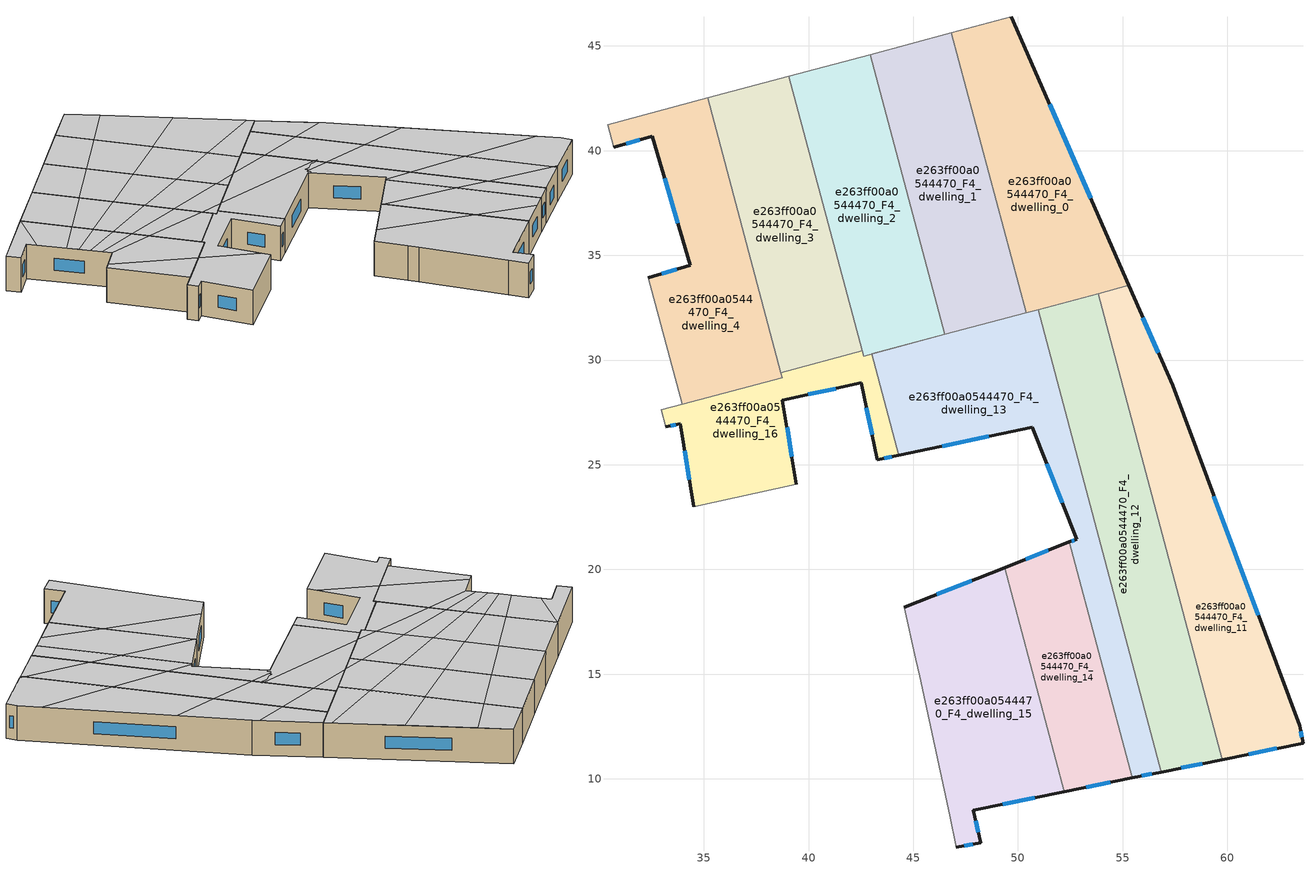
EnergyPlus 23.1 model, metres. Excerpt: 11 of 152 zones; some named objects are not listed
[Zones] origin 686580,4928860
e263ff00a0544470_F4_dwelling_0
 floor to e263ff00a0544470_F3_dwelling_0 (EU_floor_Construction): 49.68,46.39 55.29,33.57 50.39,32.26 46.83,45.63 z12
 wall outside (EU_wall_Construction): 55.29,33.57 49.68,46.39 z12:15
 wall to e263ff00a0544470_F4_dwelling_1 (EU_wall_Construction): 46.83,45.63 50.39,32.26 z12:15
 wall adiabatic (EU_wall_Construction): 49.68,46.39 46.83,45.63 z12:15
 wall to e263ff00a0544470_F4_dwelling_12 (EU_wall_Construction): 50.96,32.41 53.83,33.18 z12:15
 wall to e263ff00a0544470_F4_dwelling_11 (EU_wall_Construction): 53.83,33.18 55.29,33.57 z12:15
 wall to e263ff00a0544470_F4_dwelling_13 (EU_wall_Construction): 50.39,32.26 50.96,32.41 z12:15
 window (EU_Window_Construction): 53.47,37.74 51.51,42.22 z12.98:14.02
 ceiling to e263ff00a0544470_F5_dwelling_18 (EU_floor_Construction): 55.05,34.13 52.9,39.04 48.7,38.58 49.76,34.62 z15
 ceiling to e263ff00a0544470_F5_dwelling_19 (EU_floor_Construction): 52.9,39.04 50.75,43.95 47.57,42.83 48.7,38.58 z15
 ceiling to e263ff00a0544470_F5_dwelling_17 (EU_floor_Construction): 55.29,33.57 55.05,34.13 49.76,34.62 50.39,32.26 z15
 ceiling to e263ff00a0544470_F5_dwelling_20 (EU_floor_Construction): 50.75,43.95 49.68,46.39 46.83,45.63 47.57,42.83 z15
e263ff00a0544470_F4_dwelling_1
 floor to e263ff00a0544470_F3_dwelling_1 (EU_floor_Construction): 46.83,45.63 50.39,32.26 46.51,31.23 42.94,44.59 z12
 wall to e263ff00a0544470_F4_dwelling_2 (EU_wall_Construction): 42.94,44.59 46.51,31.23 z12:15
 wall adiabatic (EU_wall_Construction): 46.83,45.63 42.94,44.59 z12:15
 wall to e263ff00a0544470_F4_dwelling_13 (EU_wall_Construction): 46.51,31.23 50.39,32.26 z12:15
 ceiling to e263ff00a0544470_F5_dwelling_19 (EU_floor_Construction): 48.7,38.58 47.57,42.83 43.77,41.49 44.67,38.14 z15
 ceiling to e263ff00a0544470_F5_dwelling_18 (EU_floor_Construction): 49.76,34.62 48.7,38.58 44.67,38.14 45.5,35.01 z15
 ceiling to e263ff00a0544470_F5_dwelling_17 (EU_floor_Construction): 50.39,32.26 49.76,34.62 45.5,35.01 46.28,32.1 48.04,31.63 z15
 ceiling to e263ff00a0544470_F5_dwelling_16 (EU_floor_Construction): 48.04,31.63 46.28,32.1 46.51,31.23 z15
 ceiling to e263ff00a0544470_F5_dwelling_20 (EU_floor_Construction): 47.57,42.83 46.83,45.63 42.94,44.59 43.77,41.49 z15
e263ff00a0544470_F4_dwelling_11
 floor to e263ff00a0544470_F3_dwelling_11 (EU_floor_Construction): 57.38,28.79 63.45,12.54 63.61,11.71 59.76,10.92 53.83,33.18 55.29,33.57 z12
 wall outside (EU_wall_Construction): 59.76,10.92 63.61,11.71 63.45,12.54 57.38,28.79 55.29,33.57 z12:15
 wall to e263ff00a0544470_F4_dwelling_12 (EU_wall_Construction): 53.83,33.18 59.76,10.92 z12:15
 window (EU_Window_Construction): 56.7,30.34 55.97,32.01 / 61.48,17.82 59.36,23.5 / 63.56,11.98 63.51,12.27 / 61.01,11.18 62.36,11.45 z12.98:14.02
 ceiling to e263ff00a0544470_F5_dwelling_14 (EU_floor_Construction): 62.81,14.26 59.35,23.53 56.04,24.89 57.98,17.6 z15
 ceiling to e263ff00a0544470_F5_dwelling_16 (EU_floor_Construction): 59.35,23.53 57.38,28.79 57.19,29.23 54.7,29.88 56.04,24.89 z15
 ceiling to e263ff00a0544470_F5_dwelling_13 (EU_floor_Construction): 63.61,11.71 63.45,12.54 62.81,14.26 57.98,17.6 59.68,11.23 59.98,10.97 z15
 ceiling to e263ff00a0544470_F5_dwelling_17 (EU_floor_Construction): 57.19,29.23 55.29,33.57 53.83,33.18 54.7,29.88 z15
 ceiling to e263ff00a0544470_F5_dwelling_12 (EU_floor_Construction): 59.98,10.97 59.68,11.23 59.76,10.92 z15
e263ff00a0544470_F4_dwelling_12
 floor to e263ff00a0544470_F3_dwelling_12 (EU_floor_Construction): 53.83,33.18 59.76,10.92 56.84,10.33 50.96,32.41 z12
 wall outside (EU_wall_Construction): 56.84,10.33 59.76,10.92 z12:15
 wall to e263ff00a0544470_F4_dwelling_13 (EU_wall_Construction): 50.96,32.41 56.84,10.33 z12:15
 window (EU_Window_Construction): 57.79,10.52 58.81,10.73 z12.98:14.02
 ceiling to e263ff00a0544470_F5_dwelling_13 (EU_floor_Construction): 59.68,11.23 57.98,17.6 54.22,20.2 55.71,14.58 z15
 ceiling to e263ff00a0544470_F5_dwelling_14 (EU_floor_Construction): 57.98,17.6 56.04,24.89 52.59,26.3 54.22,20.2 z15
 ceiling to e263ff00a0544470_F5_dwelling_16 (EU_floor_Construction): 56.04,24.89 54.7,29.88 51.4,30.75 52.36,27.15 52.62,27.04 52.4,27 52.59,26.3 z15
 ceiling to e263ff00a0544470_F5_dwelling_12 (EU_floor_Construction): 59.76,10.92 59.68,11.23 55.71,14.58 56.84,10.33 z15
 ceiling to e263ff00a0544470_F5_dwelling_15 (EU_floor_Construction): 52.62,27.04 52.36,27.14 52.4,27 z15
 ceiling adiabatic (EU_roof_Construction): 54.7,29.88 53.83,33.18 50.96,32.41 51.4,30.75 z15
e263ff00a0544470_F4_dwelling_13
 floor to e263ff00a0544470_F3_dwelling_13 (EU_floor_Construction): 50.96,32.41 56.84,10.33 55.46,10.05 52.46,21.31 52.8,21.45 50.68,26.79 44.31,25.45 43.02,30.3 z12
 wall outside (EU_wall_Construction): 44.31,25.45 50.68,26.79 52.8,21.45 52.46,21.31 / 55.46,10.05 56.84,10.33 z12:15
 wall to e263ff00a0544470_F4_dwelling_14 (EU_wall_Construction): 52.46,21.31 55.46,10.05 z12:15
 wall to e263ff00a0544470_F4_dwelling_16 (EU_wall_Construction): 46.51,31.23 43.02,30.3 44.31,25.45 z12:15
 window (EU_Window_Construction): 52.69,21.41 52.57,21.36 / 51.37,25.05 52.11,23.19 / 46.38,25.88 48.61,26.35 / 55.91,10.14 56.4,10.24 z12.98:14.02
 ceiling to e263ff00a0544470_F5_dwelling_15 (EU_floor_Construction): 52.36,26.99 52.4,27 52.36,27.15 44.03,30.57 43.02,30.3 44.31,25.45 50.68,26.79 50.74,26.65 50.89,26.68 50.78,26.96 51.07,27.02 51,27.22 51.34,27.08 51.86,27.19 50.46,27.76 z15
 ceiling to e263ff00a0544470_F5_dwelling_12 (EU_floor_Construction): 56.84,10.33 55.71,14.58 53.83,16.17 55.46,10.05 z15
 ceiling to e263ff00a0544470_F5_dwelling_16 (EU_floor_Construction): 52.36,27.15 51.4,30.75 48.04,31.63 44.03,30.57 z15; 52.59,26.3 52.4,27 52.36,26.99 51.23,27.45 51.86,27.19 51.34,27.08 51,27.22 51.07,27.02 50.91,26.99 z15
 ceiling adiabatic (EU_roof_Construction): 51.4,30.75 50.96,32.41 48.04,31.63 z15
 ceiling to e263ff00a0544470_F5_dwelling_14 (EU_floor_Construction): 54.22,20.2 52.59,26.3 50.91,26.99 50.78,26.96 50.89,26.68 50.74,26.65 52.8,21.45 52.55,21.35 z15
 ceiling to e263ff00a0544470_F5_dwelling_13 (EU_floor_Construction): 55.71,14.58 54.22,20.2 52.55,21.35 52.46,21.31 53.83,16.17 z15
e263ff00a0544470_F4_dwelling_14
 floor to e263ff00a0544470_F3_dwelling_14 (EU_floor_Construction): 52.46,21.31 55.46,10.05 52.21,9.38 49.36,20.09 z12
 wall outside (EU_wall_Construction): 52.21,9.38 55.46,10.05 / 52.46,21.31 49.36,20.09 z12:15
 wall to e263ff00a0544470_F4_dwelling_15 (EU_wall_Construction): 49.36,20.09 52.21,9.38 z12:15
 window (EU_Window_Construction): 53.27,9.6 54.41,9.83 / 51.45,20.91 50.37,20.49 z12.98:14.02
 ceiling to e263ff00a0544470_F5_dwelling_12 (EU_floor_Construction): 55.46,10.05 53.83,16.17 49.41,19.91 51.18,13.28 54.39,9.83 z15
 ceiling to e263ff00a0544470_F5_dwelling_11 (EU_floor_Construction): 54.39,9.83 51.18,13.28 52.21,9.38 z15
 ceiling to e263ff00a0544470_F5_dwelling_13 (EU_floor_Construction): 53.83,16.17 52.46,21.31 49.36,20.09 49.41,19.91 z15
e263ff00a0544470_F4_dwelling_15
 floor to e263ff00a0544470_F3_dwelling_15 (EU_floor_Construction): 49.36,20.09 52.21,9.38 47.87,8.5 48.23,6.95 47.05,6.74 46.74,8.26 45.3,14.9 45.12,15.72 44.57,18.19 z12
 wall outside (EU_wall_Construction): 47.05,6.74 48.23,6.95 47.87,8.5 52.21,9.38 / 49.36,20.09 44.57,18.19 z12:15
 wall adiabatic (EU_wall_Construction): 44.57,18.19 45.12,15.72 45.3,14.9 46.74,8.26 47.05,6.74 z12:15
 window (EU_Window_Construction): 48.12,7.45 47.99,8 / 47.43,6.81 47.85,6.88 / 47.8,19.47 46.13,18.81 / 49.28,8.79 50.8,9.1 z12.98:14.02
 ceiling to e263ff00a0544470_F5_dwelling_11 (EU_floor_Construction): 52.21,9.38 51.18,13.28 46.06,18.78 44.57,18.19 45.12,15.72 45.3,14.9 46.74,8.26 47.05,6.74 48.23,6.95 47.87,8.5 z15
 ceiling to e263ff00a0544470_F5_dwelling_12 (EU_floor_Construction): 51.18,13.28 49.41,19.91 49.25,20.04 46.06,18.78 z15
 ceiling to e263ff00a0544470_F5_dwelling_13 (EU_floor_Construction): 49.41,19.91 49.36,20.09 49.25,20.04 z15
e263ff00a0544470_F4_dwelling_16
 floor to e263ff00a0544470_F3_dwelling_16 (EU_floor_Construction): 46.51,31.23 43.02,30.3 44.31,25.45 43.28,25.23 42.51,28.91 38.75,28.09 39.42,24.07 34.51,22.99 33.87,26.97 33.19,26.82 32.97,27.62 38.74,29.16 38.68,29.4 42.56,30.43 42.63,30.19 z12
 wall outside (EU_wall_Construction): 39.42,24.07 38.75,28.09 42.51,28.91 43.28,25.23 44.31,25.45 / 33.19,26.82 33.87,26.97 34.51,22.99 z12:15
 wall adiabatic (EU_wall_Construction): 34.51,22.99 39.42,24.07 z12:15
 wall to e263ff00a0544470_F4_dwelling_17 (EU_wall_Construction): 32.97,27.62 33.19,26.82 z12:15
 wall to e263ff00a0544470_F4_dwelling_3 (EU_wall_Construction): 42.56,30.43 38.68,29.4 z12:15
 wall to e263ff00a0544470_F4_dwelling_2 (EU_wall_Construction): 46.51,31.23 42.63,30.19 42.56,30.43 z12:15
 wall to e263ff00a0544470_F4_dwelling_4 (EU_wall_Construction): 38.68,29.4 38.74,29.16 33.96,27.88 z12:15
 wall to e263ff00a0544470_F4_dwelling_5 (EU_wall_Construction): 33.96,27.88 32.97,27.62 z12:15
 window (EU_Window_Construction): 39.21,25.38 38.97,26.78 / 34.08,25.68 34.31,24.28 / 33.41,26.87 33.65,26.92 / 43.62,25.3 43.98,25.38 / 42.76,27.71 43.03,26.43 / 39.98,28.36 41.29,28.64 z12.98:14.02
 ceiling to e263ff00a0544470_F5_dwelling_10 (EU_floor_Construction): 39.42,24.07 39.3,24.79 36.65,28.6 32.97,27.62 33.19,26.82 33.87,26.97 34.51,22.99 38.54,23.88 38.58,23.88 z15
 ceiling to e263ff00a0544470_F5_dwelling_15 (EU_floor_Construction): 44.31,25.45 43.02,30.3 44.03,30.57 42.63,30.19 42.56,30.43 38.68,29.4 38.74,29.16 36.65,28.6 39.3,24.79 38.75,28.09 42.51,28.91 43.28,25.23 z15
e263ff00a0544470_F4_dwelling_2
 floor to e263ff00a0544470_F3_dwelling_2 (EU_floor_Construction): 42.94,44.59 46.51,31.23 42.63,30.19 39.06,43.56 z12
 wall adiabatic (EU_wall_Construction): 42.94,44.59 39.06,43.56 z12:15
 wall to e263ff00a0544470_F4_dwelling_3 (EU_wall_Construction): 39.06,43.56 42.56,30.43 z12:15
 ceiling to e263ff00a0544470_F5_dwelling_16 (EU_floor_Construction): 46.51,31.23 46.28,32.1 41.81,33.27 42.34,31.25 44.02,30.57 z15
 ceiling to e263ff00a0544470_F5_dwelling_15 (EU_floor_Construction): 44.02,30.57 42.34,31.25 42.63,30.19 z15
 ceiling to e263ff00a0544470_F5_dwelling_19 (EU_floor_Construction): 44.67,38.14 43.77,41.49 39.97,40.15 40.63,37.69 z15
 ceiling to e263ff00a0544470_F5_dwelling_18 (EU_floor_Construction): 45.5,35.01 44.67,38.14 40.63,37.69 41.24,35.41 z15
 ceiling adiabatic (EU_roof_Construction): 46.28,32.1 45.5,35.01 41.24,35.41 41.81,33.27 z15
 ceiling to e263ff00a0544470_F5_dwelling_20 (EU_floor_Construction): 43.77,41.49 42.94,44.59 39.06,43.56 39.97,40.15 z15
e263ff00a0544470_F4_dwelling_3
 floor to e263ff00a0544470_F3_dwelling_3 (EU_floor_Construction): 39.06,43.56 42.56,30.43 38.68,29.4 35.18,42.52 z12
 wall adiabatic (EU_wall_Construction): 39.06,43.56 35.18,42.52 z12:15
 wall to e263ff00a0544470_F4_dwelling_4 (EU_wall_Construction): 35.18,42.52 38.68,29.4 z12:15
 ceiling to e263ff00a0544470_F5_dwelling_17 (EU_floor_Construction): 41.81,33.27 41.24,35.41 36.97,35.8 37.34,34.45 z15
 ceiling to e263ff00a0544470_F5_dwelling_20 (EU_floor_Construction): 39.97,40.15 39.06,43.56 35.23,42.54 35.19,42.49 36.17,38.81 z15
 ceiling to e263ff00a0544470_F5_dwelling_15 (EU_floor_Construction): 42.56,30.43 42.34,31.25 37.68,33.17 38.68,29.4 z15
 ceiling to e263ff00a0544470_F5_dwelling_18 (EU_floor_Construction): 41.24,35.41 40.63,37.69 36.59,37.25 36.97,35.8 z15
 ceiling to e263ff00a0544470_F5_dwelling_16 (EU_floor_Construction): 42.34,31.25 41.81,33.27 37.34,34.45 37.68,33.17 z15
 ceiling to e263ff00a0544470_F5_dwelling_19 (EU_floor_Construction): 40.63,37.69 39.97,40.15 36.17,38.81 36.59,37.25 z15
e263ff00a0544470_F4_dwelling_4
 floor to e263ff00a0544470_F3_dwelling_4 (EU_floor_Construction): 35.18,42.52 38.74,29.16 33.96,27.88 32.35,33.94 34.35,34.52 32.54,40.69 30.69,40.15 30.4,41.25 z12
 wall outside (EU_wall_Construction): 30.69,40.15 32.54,40.69 34.35,34.52 32.35,33.94 z12:15
 wall to e263ff00a0544470_F4_dwelling_5 (EU_wall_Construction): 32.35,33.94 33.96,27.88 / 30.4,41.25 30.69,40.15 z12:15
 wall adiabatic (EU_wall_Construction): 35.18,42.52 30.4,41.25 z12:15
 window (EU_Window_Construction): 33.7,34.33 33,34.13 / 33.13,38.68 33.77,36.53 / 31.29,40.33 31.94,40.51 z12.98:14.02
 ceiling to e263ff00a0544470_F5_dwelling_20 (EU_floor_Construction): 36.17,38.81 35.19,42.49 32.77,39.91 33.38,37.83 z15
 ceiling to e263ff00a0544470_F5_dwelling_17 (EU_floor_Construction): 37.34,34.45 36.97,35.8 33.89,36.09 34.13,35.29 z15
 ceiling to e263ff00a0544470_F5_dwelling_10 (EU_floor_Construction): 36.65,28.6 32.83,34.08 32.35,33.94 33.96,27.88 z15
 ceiling to e263ff00a0544470_F5_dwelling_0 (EU_floor_Construction): 32.77,39.91 35.19,42.49 35.18,42.52 30.4,41.25 30.69,40.15 32.54,40.69 z15
 ceiling to e263ff00a0544470_F5_dwelling_15 (EU_floor_Construction): 38.74,29.16 37.68,33.17 34.35,34.53 34.35,34.52 32.83,34.08 36.65,28.6 z15
 ceiling to e263ff00a0544470_F5_dwelling_19 (EU_floor_Construction): 36.59,37.25 36.17,38.81 33.38,37.83 33.65,36.93 z15
 ceiling to e263ff00a0544470_F5_dwelling_18 (EU_floor_Construction): 36.97,35.8 36.59,37.25 33.65,36.93 33.89,36.09 z15
 ceiling to e263ff00a0544470_F5_dwelling_16 (EU_floor_Construction): 37.68,33.17 37.34,34.45 34.13,35.29 34.35,34.53 z15
[Building]
EU S2 Campaign: North Axis=0; Terrain=City; Solar Distribution=FullExterior
[Site:Location]
Bologna: Latitude=44.5; Longitude=11.25; Time Zone=1; Elevation=37
[SizingPeriod:WeatherFileDays]
AnnualSizingPeriod: Begin Month=1; Begin Day of Month=1; End Month=12; End Day of Month=31; Day of Week for Start Day=Monday; Use Weather File Daylight Saving Period=No; Use Weather File Rain and Snow Indicators=No
[MATERIAL]
EU_InternalMass_Material: Roughness=MediumRough; Thickness=0.1; Conductivity=1; Density=1800; Specific Heat=900; Thermal Absorptance=0.9; Solar Absorptance=0.7; Visible Absorptance=0.7
[MATERIAL:NOMASS] Roughness=MediumRough; Thermal Absorptance=0.9; Solar Absorptance=0.7; Visible Absorptance=0.7
Name | Thermal Resistance
EU_wall_NoMass | 0.905828
EU_roof_NoMass | 0.37593
EU_floor_NoMass | 0.67114
[WINDOWMATERIAL:SIMPLEGLAZINGSYSTEM]
EU_Window_SimpleGlazing: UFactor=4.52486; Solar Heat Gain Coefficient=0.85; Visible Transmittance=0.85
[CONSTRUCTION]
EU_wall_Construction: EU_wall_NoMass
EU_roof_Construction: EU_roof_NoMass
EU_floor_Construction: EU_floor_NoMass
EU_Window_Construction: EU_Window_SimpleGlazing
EU_InternalMass_Construction: EU_InternalMass_Material
[ZONE] Type=1; Multiplier=1; Ceiling Height=autocalculate; Floor Area=autocalculate; Part of Total Floor Area=Yes
Name | Volume
e263ff00a0544470_F4_dwelling_0 | 166.677
e263ff00a0544470_F4_dwelling_1 | 166.651
e263ff00a0544470_F4_dwelling_11 | 201.226
e263ff00a0544470_F4_dwelling_12 | 204.203
e263ff00a0544470_F4_dwelling_13 | 202
e263ff00a0544470_F4_dwelling_14 | 112.906
e263ff00a0544470_F4_dwelling_15 | 175.447
e263ff00a0544470_F4_dwelling_16 | 106.727
e263ff00a0544470_F4_dwelling_2 | 166.679
e263ff00a0544470_F4_dwelling_3 | 163.653
e263ff00a0544470_F4_dwelling_4 | 166.663
[INTERNALMASS] Construction=EU_InternalMass_Construction
Name | Zone or ZoneList | Surface Area
e263ff00a0544470_F4_dwelling_0_EU_InternalMass | e263ff00a0544470_F4_dwelling_0 | 55.5591
e263ff00a0544470_F4_dwelling_1_EU_InternalMass | e263ff00a0544470_F4_dwelling_1 | 55.5502
e263ff00a0544470_F4_dwelling_2_EU_InternalMass | e263ff00a0544470_F4_dwelling_2 | 55.5599
e263ff00a0544470_F4_dwelling_3_EU_InternalMass | e263ff00a0544470_F4_dwelling_3 | 54.5521
e263ff00a0544470_F4_dwelling_4_EU_InternalMass | e263ff00a0544470_F4_dwelling_4 | 55.5544
e263ff00a0544470_F4_dwelling_11_EU_InternalMass | e263ff00a0544470_F4_dwelling_11 | 67.0746
e263ff00a0544470_F4_dwelling_12_EU_InternalMass | e263ff00a0544470_F4_dwelling_12 | 68.0626
e263ff00a0544470_F4_dwelling_13_EU_InternalMass | e263ff00a0544470_F4_dwelling_13 | 67.3399
e263ff00a0544470_F4_dwelling_14_EU_InternalMass | e263ff00a0544470_F4_dwelling_14 | 37.6351
e263ff00a0544470_F4_dwelling_15_EU_InternalMass | e263ff00a0544470_F4_dwelling_15 | 58.4831
e263ff00a0544470_F4_dwelling_16_EU_InternalMass | e263ff00a0544470_F4_dwelling_16 | 35.5751
[OTHEREQUIPMENT] Fuel Type=Electricity; Design Level Calculation Method=Watts/Area; Power per Zone Floor Area=1; Fraction Latent=0; Fraction Radiant=0; Fraction Lost=0; Carbon Dioxide Generation Rate=0; EndUse Subcategory=EU_Step8_InternalGains
Name | Zone or ZoneList or Space or SpaceList | Schedule
EU_Step8_InternalGain_e263ff00a0544470_F4_dwelling_0_f000 | e263ff00a0544470_F4_dwelling_0 | EU_Step8_GainSchedule_e263ff00a0544470_F4_dwelling_0_f000
EU_Step8_InternalGain_e263ff00a0544470_F4_dwelling_1_f000 | e263ff00a0544470_F4_dwelling_1 | EU_Step8_GainSchedule_e263ff00a0544470_F4_dwelling_1_f000
EU_Step8_InternalGain_e263ff00a0544470_F4_dwelling_2_f000 | e263ff00a0544470_F4_dwelling_2 | EU_Step8_GainSchedule_e263ff00a0544470_F4_dwelling_2_f000
EU_Step8_InternalGain_e263ff00a0544470_F4_dwelling_3_f000 | e263ff00a0544470_F4_dwelling_3 | EU_Step8_GainSchedule_e263ff00a0544470_F4_dwelling_3_f000
EU_Step8_InternalGain_e263ff00a0544470_F4_dwelling_4_f000 | e263ff00a0544470_F4_dwelling_4 | EU_Step8_GainSchedule_e263ff00a0544470_F4_dwelling_4_f000
EU_Step8_InternalGain_e263ff00a0544470_F4_dwelling_11_f000 | e263ff00a0544470_F4_dwelling_11 | EU_Step8_GainSchedule_e263ff00a0544470_F4_dwelling_11_f000
EU_Step8_InternalGain_e263ff00a0544470_F4_dwelling_12_f000 | e263ff00a0544470_F4_dwelling_12 | EU_Step8_GainSchedule_e263ff00a0544470_F4_dwelling_12_f000
EU_Step8_InternalGain_e263ff00a0544470_F4_dwelling_13_f000 | e263ff00a0544470_F4_dwelling_13 | EU_Step8_GainSchedule_e263ff00a0544470_F4_dwelling_13_f000
EU_Step8_InternalGain_e263ff00a0544470_F4_dwelling_14_f000 | e263ff00a0544470_F4_dwelling_14 | EU_Step8_GainSchedule_e263ff00a0544470_F4_dwelling_14_f000
EU_Step8_InternalGain_e263ff00a0544470_F4_dwelling_15_f000 | e263ff00a0544470_F4_dwelling_15 | EU_Step8_GainSchedule_e263ff00a0544470_F4_dwelling_15_f000
EU_Step8_InternalGain_e263ff00a0544470_F4_dwelling_16_f000 | e263ff00a0544470_F4_dwelling_16 | EU_Step8_GainSchedule_e263ff00a0544470_F4_dwelling_16_f000
[ZONEVENTILATION:DESIGNFLOWRATE] Schedule=EU_AlwaysOn; Design Flow Rate Calculation Method=AirChanges/Hour; Air Changes per Hour=0.73129; Ventilation Type=Natural; Fan Pressure Rise=0; Fan Total Efficiency=1; Constant Term Coefficient=1; Temperature Term Coefficient=0; Velocity Term Coefficient=0; Velocity Squared Term Coefficient=0; Minimum Indoor Temperature=-100; Maximum Indoor Temperature=100; Delta Temperature=-100; Minimum Outdoor Temperature=-100; Maximum Outdoor Temperature=100; Maximum Wind Speed=40
Name | Zone or ZoneList or Space or SpaceList
EU_ConstantAir_e263ff00a0544470_F4_dwelling_0 | e263ff00a0544470_F4_dwelling_0
EU_ConstantAir_e263ff00a0544470_F4_dwelling_1 | e263ff00a0544470_F4_dwelling_1
EU_ConstantAir_e263ff00a0544470_F4_dwelling_2 | e263ff00a0544470_F4_dwelling_2
EU_ConstantAir_e263ff00a0544470_F4_dwelling_3 | e263ff00a0544470_F4_dwelling_3
EU_ConstantAir_e263ff00a0544470_F4_dwelling_4 | e263ff00a0544470_F4_dwelling_4
EU_ConstantAir_e263ff00a0544470_F4_dwelling_11 | e263ff00a0544470_F4_dwelling_11
EU_ConstantAir_e263ff00a0544470_F4_dwelling_12 | e263ff00a0544470_F4_dwelling_12
EU_ConstantAir_e263ff00a0544470_F4_dwelling_13 | e263ff00a0544470_F4_dwelling_13
EU_ConstantAir_e263ff00a0544470_F4_dwelling_14 | e263ff00a0544470_F4_dwelling_14
EU_ConstantAir_e263ff00a0544470_F4_dwelling_15 | e263ff00a0544470_F4_dwelling_15
EU_ConstantAir_e263ff00a0544470_F4_dwelling_16 | e263ff00a0544470_F4_dwelling_16
[HVACTEMPLATE:ZONE:IDEALLOADSAIRSYSTEM] System Availability Schedule=EU_AlwaysOn; Maximum Heating Supply Air Temperature=50; Minimum Cooling Supply Air Temperature=13; Maximum Heating Supply Air Humidity Ratio=0.0156; Minimum Cooling Supply Air Humidity Ratio=0.0077; Heating Limit=NoLimit; Cooling Limit=NoLimit; Heating Availability Schedule=EU_AlwaysOn; Cooling Availability Schedule=EU_CoolingOff; Dehumidification Control Type=ConstantSensibleHeatRatio; Cooling Sensible Heat Ratio=0.7; Dehumidification Setpoint=60; Humidification Control Type=None; Humidification Setpoint=30; Outdoor Air Method=None; Outdoor Air Flow Rate per Person=0.00944; Outdoor Air Flow Rate per Zone Floor Area=0; Outdoor Air Flow Rate per Zone=0; Demand Controlled Ventilation Type=None; Outdoor Air Economizer Type=NoEconomizer; Heat Recovery Type=None; Sensible Heat Recovery Effectiveness=0.7; Latent Heat Recovery Effectiveness=0.65
Name | Template Thermostat
e263ff00a0544470_F4_dwelling_0 | EU_HeatOnly_e263ff00a0544470_F4_dwelling_0
e263ff00a0544470_F4_dwelling_1 | EU_HeatOnly_e263ff00a0544470_F4_dwelling_1
e263ff00a0544470_F4_dwelling_2 | EU_HeatOnly_e263ff00a0544470_F4_dwelling_2
e263ff00a0544470_F4_dwelling_3 | EU_HeatOnly_e263ff00a0544470_F4_dwelling_3
e263ff00a0544470_F4_dwelling_4 | EU_HeatOnly_e263ff00a0544470_F4_dwelling_4
e263ff00a0544470_F4_dwelling_11 | EU_HeatOnly_e263ff00a0544470_F4_dwelling_11
e263ff00a0544470_F4_dwelling_12 | EU_HeatOnly_e263ff00a0544470_F4_dwelling_12
e263ff00a0544470_F4_dwelling_13 | EU_HeatOnly_e263ff00a0544470_F4_dwelling_13
e263ff00a0544470_F4_dwelling_14 | EU_HeatOnly_e263ff00a0544470_F4_dwelling_14
e263ff00a0544470_F4_dwelling_15 | EU_HeatOnly_e263ff00a0544470_F4_dwelling_15
e263ff00a0544470_F4_dwelling_16 | EU_HeatOnly_e263ff00a0544470_F4_dwelling_16
[SIZING:ZONE] Zone Cooling Design Supply Air Temperature Input Method=SupplyAirTemperature; Zone Cooling Design Supply Air Temperature=13; Zone Heating Design Supply Air Temperature Input Method=SupplyAirTemperature; Zone Heating Design Supply Air Temperature=50; Zone Cooling Design Supply Air Humidity Ratio=0.008; Zone Heating Design Supply Air Humidity Ratio=0.008; Cooling Design Air Flow Method=DesignDay; Cooling Design Air Flow Rate=0; Cooling Minimum Air Flow per Zone Floor Area=0.000762; Cooling Minimum Air Flow=0; Cooling Minimum Air Flow Fraction=0.2; Heating Design Air Flow Method=DesignDay; Heating Design Air Flow Rate=0; Heating Maximum Air Flow per Zone Floor Area=0.002032; Heating Maximum Air Flow=0.141576; Heating Maximum Air Flow Fraction=0.3; Account for Dedicated Outdoor Air System=No; Dedicated Outdoor Air System Control Strategy=NeutralSupplyAir; Dedicated Outdoor Air Low Setpoint Temperature for Design=autosize; Dedicated Outdoor Air High Setpoint Temperature for Design=autosize; Zone Load Sizing Method=Sensible Load Only No Latent Load; Zone Latent Cooling Design Supply Air Humidity Ratio Input Method=HumidityRatioDifference; Zone Cooling Design Supply Air Humidity Ratio Difference=0.005; Zone Latent Heating Design Supply Air Humidity Ratio Input Method=HumidityRatioDifference; Zone Humidification Design Supply Air Humidity Ratio Difference=0.005
e263ff00a0544470_F4_dwelling_0; e263ff00a0544470_F4_dwelling_1; e263ff00a0544470_F4_dwelling_2; e263ff00a0544470_F4_dwelling_3; e263ff00a0544470_F4_dwelling_4; e263ff00a0544470_F4_dwelling_11; e263ff00a0544470_F4_dwelling_12; e263ff00a0544470_F4_dwelling_13; e263ff00a0544470_F4_dwelling_14; e263ff00a0544470_F4_dwelling_15; e263ff00a0544470_F4_dwelling_16
[SCHEDULE:CONSTANT]
Name | Hourly Value
EU_AlwaysOn | 1
EU_CoolingOff | 0
[SCHEDULE:FILE] Column Number=1; Rows to Skip at Top=0; Number of Hours of Data=8760; Column Separator=Comma; Interpolate to Timestep=No; Minutes per Item=60; Adjust Schedule for Daylight Savings=Yes
Name | File
EU_Step8_GainSchedule_e263ff00a0544470_F4_dwelling_0_f000 | ../../schedules/e263ff00a0544470/e263ff00a0544470_F4_dwelling_0_f000_gain.csv
EU_Step8_GainSchedule_e263ff00a0544470_F4_dwelling_1_f000 | ../../schedules/e263ff00a0544470/e263ff00a0544470_F4_dwelling_1_f000_gain.csv
EU_Step8_GainSchedule_e263ff00a0544470_F4_dwelling_2_f000 | ../../schedules/e263ff00a0544470/e263ff00a0544470_F4_dwelling_2_f000_gain.csv
EU_Step8_GainSchedule_e263ff00a0544470_F4_dwelling_3_f000 | ../../schedules/e263ff00a0544470/e263ff00a0544470_F4_dwelling_3_f000_gain.csv
EU_Step8_GainSchedule_e263ff00a0544470_F4_dwelling_4_f000 | ../../schedules/e263ff00a0544470/e263ff00a0544470_F4_dwelling_4_f000_gain.csv
EU_Step8_GainSchedule_e263ff00a0544470_F4_dwelling_11_f000 | ../../schedules/e263ff00a0544470/e263ff00a0544470_F4_dwelling_11_f000_gain.csv
EU_Step8_GainSchedule_e263ff00a0544470_F4_dwelling_12_f000 | ../../schedules/e263ff00a0544470/e263ff00a0544470_F4_dwelling_12_f000_gain.csv
EU_Step8_GainSchedule_e263ff00a0544470_F4_dwelling_13_f000 | ../../schedules/e263ff00a0544470/e263ff00a0544470_F4_dwelling_13_f000_gain.csv
EU_Step8_GainSchedule_e263ff00a0544470_F4_dwelling_14_f000 | ../../schedules/e263ff00a0544470/e263ff00a0544470_F4_dwelling_14_f000_gain.csv
EU_Step8_GainSchedule_e263ff00a0544470_F4_dwelling_15_f000 | ../../schedules/e263ff00a0544470/e263ff00a0544470_F4_dwelling_15_f000_gain.csv
EU_Step8_GainSchedule_e263ff00a0544470_F4_dwelling_16_f000 | ../../schedules/e263ff00a0544470/e263ff00a0544470_F4_dwelling_16_f000_gain.csv
